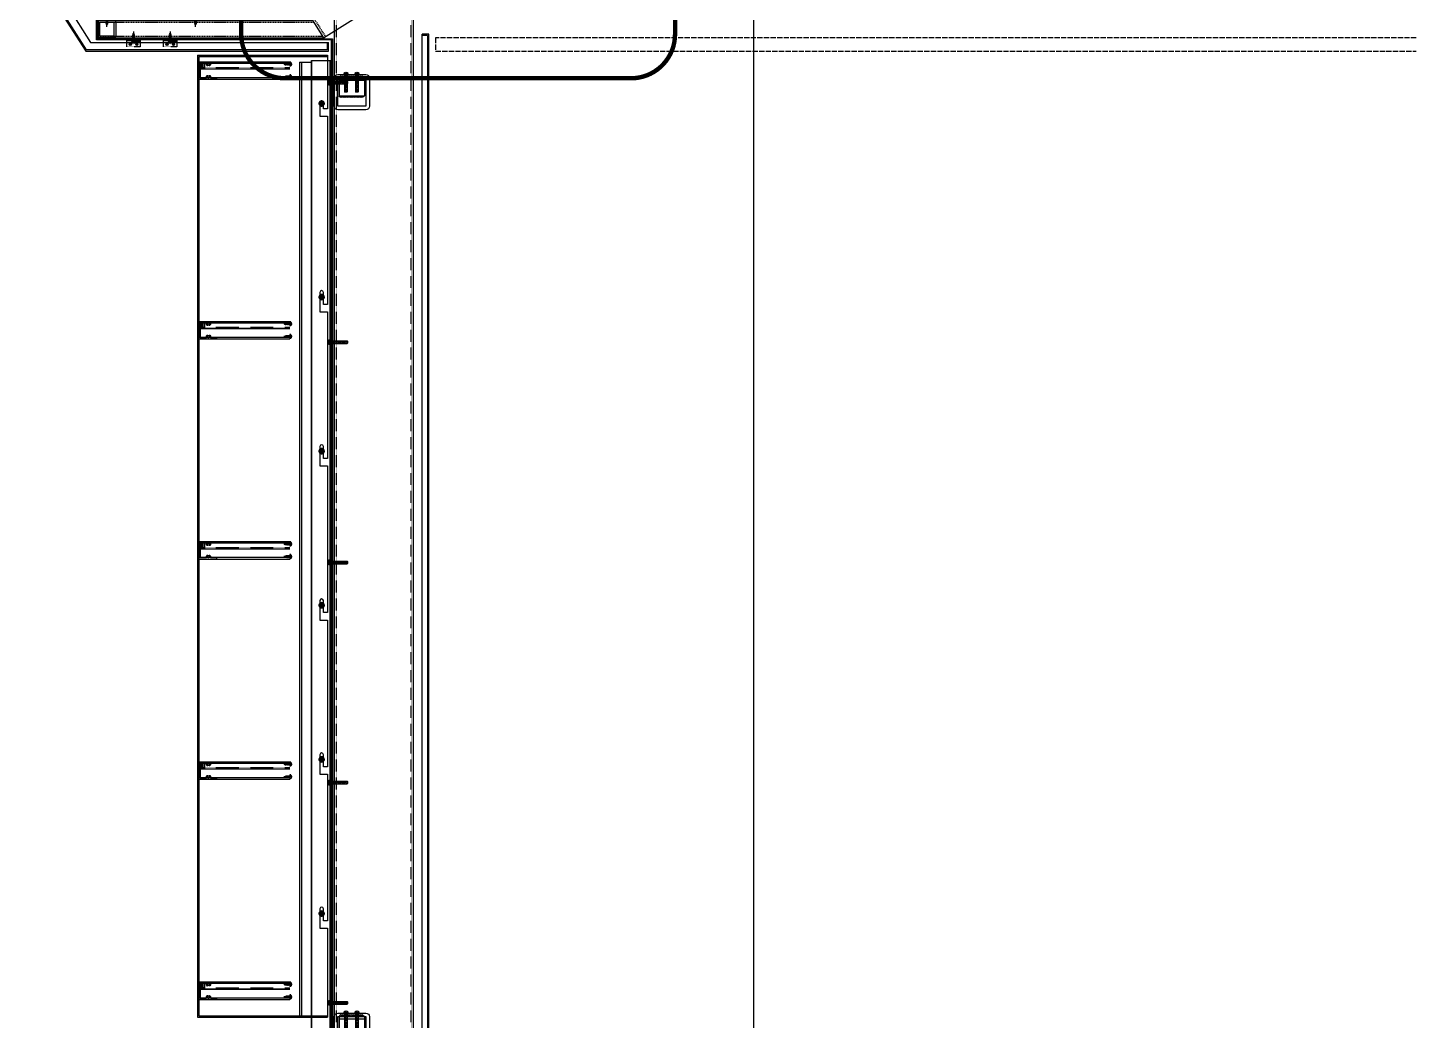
# Model space of a CAD drawing. Header units: millimetres. Extents: x 0 to 119933, y -45162 to 41221.
# Drawn here: x 40081 to 43235, y 5144 to 7397 of the extents above; entities that cross this region are included whole.
import ezdxf

# ---------------------------------------------------------------- set-up
doc = ezdxf.new("R2010")
doc.units = ezdxf.units.MM
for name, pattern in [('( Dashed )', [0.75, 0.5, -0.25]), ('ACAD_ISO02W100', [15, 12, -3]), ('CENTER', [2, 1.25, -0.25, 0.25, -0.25]), ('CENTER2', [28.575, 19.05, -3.175, 3.175, -3.175]), ('DASHED', [0.75, 0.5, -0.25]), ('HIDDEN', [0.375, 0.25, -0.125]), ('HIDDEN2', [0.1875, 0.125, -0.0625])]:
    doc.linetypes.add(name, pattern=pattern)
doc.layers.get('DEFPOINTS').update_dxf_attribs({"color": 166})
for name, color, linetype in [('CASTFIX', 1, 'Continuous'), ('CW', 4, 'Continuous'), ('F-Alum', 4, 'Continuous'), ('F-dashed line', 8, 'DASHED'), ('F-hatch', 8, 'Continuous'), ('F-Misc', 8, 'Continuous'), ('F-seslants', 8, 'Continuous'), ('F-SSTEEL', 3, 'Continuous'), ('F-steel', 3, 'Continuous'), ('F_DASH', 8, 'ACAD_ISO02W100'), ('F_MISC', 8, 'Continuous'), ('Hatch', 8, 'Continuous'), ('HIDDEN', 1, 'HIDDEN'), ('WELDING VW', 8, 'Continuous'), ('中心线', 1, 'CENTER2'), ('其他', 4, 'Continuous'), ('虚线', 8, 'HIDDEN'), ('螺栓钉类', 241, 'Continuous')]:
    doc.layers.add(name, color=color, linetype=linetype)

# ---------------------------------------------------------------- blocks, each defined once
blk = doc.blocks.new('*U75')
at = {"layer": '中心线', "color": 1, "linetype": 'CENTER', "ltscale": 2.357948}
blk.add_line((0, 40.9), (0, -5), dxfattribs=at)
at = {"layer": '虚线', "linetype": 'HIDDEN', "ltscale": 0.5}
for p, q in [((-1.9, 0), (-1.9, 40)), ((1.9, 0), (1.9, 40))]:
    blk.add_line(p, q, dxfattribs=at)
at = {"layer": '螺栓钉类', "color": 241, "linetype": 'Continuous'}
for p, q in [((-2.4, 40), (-3, 39.4)), ((3, 39.4), (-3, 39.4)), ((-3, 0), (-3, 39.4)), ((2.4, 40), (-2.4, 40)), ((2.4, 40), (3, 39.4)), ((3, 0), (3, 39.4)), ((-0.9, -1), (0.5, 0)), ((0.2, -1), (1.7, 0))]:
    blk.add_line(p, q, dxfattribs=at)
blk.add_lwpolyline([(4.4, 0), (4.4, -1), (-4.4, -1), (-4.4, 0)], close=True, dxfattribs=at)
blk.add_lwpolyline([(-4.7, -1), (4.8, -1), (4.8, -2.3, -0.207256), (0.7, -4.7), (0.7, -3.4), (-0.7, -3.4), (-0.7, -4.7, -0.207256), (-4.7, -2.3)], format="xyb", close=True, dxfattribs=at)
blk = doc.blocks.new('*U74')
at = {"layer": '中心线', "color": 1, "linetype": 'CENTER', "ltscale": 2.880968}
for p, q in [((7.3, 0), (-7.3, 0)), ((0, 7.3), (0, -7.3))]:
    blk.add_line(p, q, dxfattribs=at)
at = {"layer": '螺栓钉类', "linetype": 'ByBlock'}
blk.add_lwpolyline([(5, 2.9), (0, 5.8), (-5, 2.9), (-5, -2.9), (0, -5.8), (5, -2.9)], close=True, dxfattribs=at)
for radius in [6, 5, 2.46]:
    blk.add_circle((0, 0), radius, dxfattribs=at)
blk.add_arc((0, 0), 3, 270, 180, dxfattribs=at)
blk = doc.blocks.new('*U375')
at = {"layer": '中心线', "color": 1, "linetype": 'CENTER', "ltscale": 2.357948}
blk.add_line((0, -4.9), (0, 13.4), dxfattribs=at)
at = {"layer": '其他', "color": 4, "linetype": 'Continuous'}
for p, q in [((-2.4, 7.7), (2.4, 8.3)), ((-2.4, 6.1), (2.4, 6.7)), ((-2.4, 4.5), (2.4, 5.1)), ((-2.4, 2.9), (2.4, 3.5)), ((-2.4, 1.3), (2.4, 1.9)), ((-2.2, 9.3), (2, 9.9)), ((-1.9, 0), (1.8, 0.7)), ((-1.8, 8), (1.8, 8.7)), ((-1.8, 7.3), (1.8, 8)), ((-1.8, 6.4), (1.8, 7.1)), ((-1.8, 5.7), (1.8, 6.4)), ((-1.8, 4.8), (1.8, 5.5)), ((-1.8, 4.1), (1.8, 4.8)), ((-1.8, 3.2), (1.8, 3.9)), ((-1.8, 2.5), (1.8, 3.2)), ((-1.8, 1.6), (1.8, 2.3)), ((-1.8, 0.9), (1.8, 1.6)), ((-1.7, 9), (1.4, 9.6)), ((-1.5, 11), (1.3, 11.4)), ((-1.3, 9.8), (1.1, 10.4)), ((-1, 10.7), (0.8, 11.1)), ((-0.6, 11.5), (0.4, 11.9)), ((0, 0), (2.4, 0.3))]:
    blk.add_line(p, q, dxfattribs=at)
at = {"layer": '螺栓钉类', "linetype": 'Continuous'}
for p, q in [((-2.4, 7.7), (-1.8, 8)), ((-2.4, 7.7), (-1.8, 7.3)), ((-2.4, 6.1), (-1.8, 6.4)), ((-2.4, 6.1), (-1.8, 5.7)), ((-2.4, 4.5), (-1.8, 4.8)), ((-2.4, 4.5), (-1.8, 4.1)), ((-2.4, 2.9), (-1.8, 3.2)), ((-2.4, 2.9), (-1.8, 2.5)), ((-2.4, 1.3), (-1.8, 1.6)), ((-2.4, 1.3), (-1.8, 0.9)), ((-2.2, 9.3), (-1.3, 9.8)), ((-2.2, 9.3), (-1.7, 9)), ((-1.7, 9), (-1.8, 8.7)), ((-1.8, 8), (-1.8, 8.7)), ((-1.8, 6.4), (-1.8, 7.3)), ((-1.8, 4.8), (-1.8, 5.7)), ((-1.8, 3.2), (-1.8, 4.1)), ((-1.8, 1.6), (-1.8, 2.5)), ((-1.8, 0.2), (-1.8, 0.9)), ((-1.5, 11), (-0.6, 11.5)), ((-1.5, 11), (-1, 10.7)), ((-1, 10.7), (-1.3, 9.8)), ((0, 13), (-0.6, 11.5)), ((0, 13), (0.5, 11.9)), ((0.5, 11.9), (1.3, 11.4)), ((0.8, 11.1), (1.3, 11.4)), ((0.8, 11.1), (1.1, 10.4)), ((1.1, 10.4), (2, 9.9)), ((1.4, 9.6), (2, 9.9)), ((1.4, 9.6), (1.8, 8.7)), ((1.8, 8.7), (2.4, 8.3)), ((1.8, 8), (2.4, 8.3)), ((1.8, 7.1), (1.8, 8)), ((1.8, 7.1), (2.4, 6.7)), ((1.8, 6.4), (2.4, 6.7)), ((1.8, 5.5), (1.8, 6.4)), ((1.8, 5.5), (2.4, 5.1)), ((1.8, 4.8), (2.4, 5.1)), ((1.8, 3.9), (1.8, 4.8)), ((1.8, 3.9), (2.4, 3.5)), ((1.8, 3.2), (2.4, 3.5)), ((1.8, 2.3), (1.8, 3.2)), ((1.8, 2.3), (2.4, 1.9)), ((1.8, 1.6), (2.4, 1.9)), ((1.8, 0.7), (1.8, 1.6)), ((1.8, 0.7), (2.4, 0.3)), ((2.4, 0.2), (2.4, 0.3)), ((-4.8, -2.1), (-4.8, 0)), ((-4.8, 0), (-2, 0)), ((-2, 0), (2.6, 0)), ((-0.4, -3.3), (0.4, -3.3)), ((-0.4, -3.7), (-0.4, -3.3)), ((0.4, -3.7), (0.4, -3.3)), ((2.6, 0), (4.7, 0)), ((4.7, -2.1), (4.7, 0))]:
    blk.add_line(p, q, dxfattribs=at)
for centre, radius, start, end in [((-2, 0.2), 0.2, 270, 0), ((2.6, 0.2), 0.2, 180, 270), ((0, 4.3), 8, 233.5764, 267.134), ((0, 4.3), 8, 272.866, 306.4236)]:
    blk.add_arc(centre, radius, start, end, dxfattribs=at)
blk = doc.blocks.new('A$C0A0351D0')
at = {"layer": 'F-seslants'}
h = blk.add_hatch(dxfattribs=at)
h.set_pattern_fill('ANSI37', color=256, scale=10)
h.set_pattern_definition([(45, (29520.1611, 76186.4152), (-0.883883476, 0.883883476), []), (135, (29520.1611, 76186.4152), (-0.883883476, -0.883883476), [])])
h.paths.add_polyline_path([(218.8, 0), (228.8, 0), (228.8, -13.5), (218.8, -13.5)])
at = {"layer": 'F-Alum'}
for p, q in [((22.2, 0), (228.8, 0)), ((22.2, -3), (228.8, -3)), ((22.2, -16.5), (228.8, -16.5)), ((22.2, -35.9), (228.1, -35.9)), ((22.2, -40), (228.8, -40))]:
    blk.add_line(p, q, dxfattribs=at)
blk.add_lwpolyline([(218.8, 0), (193.8, 0), (193.8, -3), (202, -3, -0.501863), (202.7, -4, 0.254047), (203.6, -8.2, 1), (205.4, -6.6, -0.455848), (205.9, -3.5), (205.9, -3.4, -0.414214), (206.3, -3), (207.8, -3, -0.414214), (208.2, -3.4), (208.2, -3.5, -0.455848), (208.6, -6.6, 1), (210.5, -8.2, 0.254047), (211.3, -4, -0.501863), (212.1, -3), (215.8, -3), (215.8, -16.5), (225.8, -16.5), (225.8, -35.9), (212.1, -35.9, -0.501863), (211.3, -34.9, 0.254047), (210.5, -30.7, 1), (208.6, -32.3, -0.455848), (208.2, -35.4), (208.2, -35.5, -0.414214), (207.8, -35.9), (206.3, -35.9, -0.414214), (205.9, -35.5), (205.9, -35.4, -0.455848), (205.4, -32.3, 1), (203.6, -30.7, 0.254047), (202.7, -34.9, -0.501863), (202, -35.9), (188.8, -35.9), (188.8, -40), (228.8, -40), (228.8, -13.5), (218.8, -13.5)], format="xyb", close=True, dxfattribs=at)
at = {"layer": 'F-dashed line'}
blk.add_line((22.2, -13.5), (228.8, -13.5), dxfattribs=at)
at = {"layer": 'F-seslants'}
blk.add_lwpolyline([(218.8, 0), (228.8, 0), (228.8, -13.5), (218.8, -13.5)], close=True, dxfattribs=at)
at = {"layer": '螺栓钉类', "rotation": 270}
for p in [(22.2, -4.9), (22.2, -33.6)]:
    blk.add_blockref('*U375', p, dxfattribs=at)
blk = doc.blocks.new('*U96')
at = {"layer": 'WELDING VW'}
for centre, end in [((4, 0), 180), ((8, 0), 120), ((12, 0), 120), ((16, 0), 120), ((20, 0), 120), ((24, 0), 120), ((28, 0), 120), ((32, 0), 120), ((36, 0), 120), ((40, 0), 120), ((44, 0), 120), ((48, 0), 120), ((52, 0), 120)]:
    blk.add_arc(centre, 4, 0, end, dxfattribs=at)
blk = doc.blocks.new('ding1')
at = {"layer": 'CASTFIX', "color": 8, "linetype": 'HIDDEN2'}
for p, q in [((1217.1, -4182.6), (1212.3, -4183.3)), ((1217.1, -4184.6), (1212.3, -4185.3)), ((1217.1, -4186.6), (1212.3, -4187.3)), ((1217.1, -4188.6), (1212.3, -4189.3)), ((1217.1, -4190.6), (1212.3, -4191.3)), ((1217.1, -4192.6), (1212.3, -4193.3)), ((1217.1, -4194.6), (1212.3, -4195.3)), ((1212.9, -4181.9), (1214.7, -4178.9)), ((1212.9, -4197.9), (1212.9, -4181.9)), ((1214.7, -4178.9), (1216.5, -4181.3)), ((1216.5, -4197.9), (1216.5, -4181.3)), ((1217.1, -4196.6), (1212.3, -4197.3))]:
    blk.add_line(p, q, dxfattribs=at)
at = {"layer": 'CASTFIX', "color": 9, "linetype": 'CENTER2'}
blk.add_line((1214.7, -4175.4), (1214.7, -4204.3), dxfattribs=at)
at = {"layer": 'CASTFIX'}
for p, q in [((1209.9, -4197.9), (1209.9, -4199.2)), ((1219.4, -4197.9), (1209.9, -4197.9)), ((1219.4, -4199.2), (1209.9, -4199.2)), ((1214, -4201.5), (1213.2, -4201.5)), ((1214.2, -4200.7), (1214, -4201.5)), ((1215.2, -4200.7), (1214.2, -4200.7)), ((1215.2, -4200.7), (1215.4, -4201.5)), ((1216.2, -4201.5), (1215.4, -4201.5)), ((1219.4, -4197.9), (1219.4, -4199.2))]:
    blk.add_line(p, q, dxfattribs=at)
for centre, start, end in [((1213.3, -4197.8), 201.9199, 267.5066), ((1216, -4197.8), 272.4934, 338.0801)]:
    blk.add_arc(centre, 3.68, start, end, dxfattribs=at)
blk = doc.blocks.new('A$C0AEB27A4')
at = {"layer": 'F-hatch'}
blk.add_hatch(color=256, dxfattribs=at).paths.add_polyline_path([(15, 1), (-15, 1), (-15, 0), (15, 0)])
blk.add_lwpolyline([(15, 1), (-15, 1), (-15, 0), (15, 0)], close=True, dxfattribs=at)
at = {"layer": 'F-Misc', "ltscale": 0.1}
for p, q in [((-10.4, 31.8), (-4.5, 31.8)), ((-8.2, 32), (-8.5, 32)), ((-8.5, 32), (-8.5, 31.5)), ((-8.5, 31.5), (-8.2, 31.5)), ((-7.2, 32.8), (-7.7, 32.8)), ((-7.7, 32.8), (-7.7, 32.5)), ((-7.5, 34.7), (-7.5, 28.8)), ((-7.2, 32.5), (-7.2, 32.8)), ((-6.4, 32), (-6.7, 32)), ((-6.7, 31.5), (-6.4, 31.5)), ((-6.4, 31.5), (-6.4, 32)), ((10.5, 31.8), (4.6, 31.8)), ((6.5, 32), (6.8, 32)), ((6.5, 31.5), (6.5, 32)), ((6.8, 31.5), (6.5, 31.5)), ((7.3, 32.8), (7.8, 32.8)), ((7.3, 32.5), (7.3, 32.8)), ((7.5, 34.7), (7.5, 28.8)), ((7.8, 32.8), (7.8, 32.5)), ((8.3, 32), (8.6, 32)), ((8.6, 31.5), (8.3, 31.5)), ((8.6, 32), (8.6, 31.5)), ((-15, 4), (15, 4)), ((-7.7, 31), (-7.7, 30.7)), ((-7.7, 30.7), (-7.2, 30.7)), ((-7.2, 30.7), (-7.2, 31)), ((7.3, 30.7), (7.3, 31)), ((7.8, 30.7), (7.3, 30.7)), ((7.8, 31), (7.8, 30.7))]:
    blk.add_line(p, q, dxfattribs=at)
blk.add_lwpolyline([(15, 1), (-15, 1), (-15, 37.3), (15, 37.3), (15, 1)], dxfattribs=at)
for centre, radius in [((-7.5, 31.8), 2.45), ((-7.5, 31.8), 1.75), ((7.5, 31.8), 2.45), ((7.5, 31.8), 1.75)]:
    blk.add_circle(centre, radius, dxfattribs=at)
for centre, start, end in [((-8.2, 32.5), 270, 360), ((-8.2, 31), 360, 90), ((-6.7, 32.5), 180, 270), ((-6.7, 31), 90, 180), ((6.8, 32.5), 270, 360), ((6.8, 31), 360, 90), ((8.3, 32.5), 180, 270), ((8.3, 31), 90, 180)]:
    blk.add_arc(centre, 0.5, start, end, dxfattribs=at)
at = {"layer": 'F-Misc', "ltscale": 0.1, "extrusion": (0, 0, -1), "xscale": -1, "zscale": -1, "rotation": 180}
blk.add_blockref('ding1', (-1214.7, -4193.9), dxfattribs=at)
blk = doc.blocks.new('A$C20BB5686')
at = {"layer": 'F-hatch'}
blk.add_hatch(color=256, dxfattribs=at).paths.add_polyline_path([(1, -15), (1, 15), (0, 15), (0, -15)])
at = {"linetype": '( Dashed )'}
blk.add_line((4, 15), (4, -15), dxfattribs=at)
blk.add_lwpolyline([(1, -15), (1, 15), (16, 15), (16, -15), (1, -15)], dxfattribs=at)
at = {"layer": 'F-hatch'}
blk.add_lwpolyline([(1, -15), (1, 15), (0, 15), (0, -15)], close=True, dxfattribs=at)
at = {"layer": 'F-Misc', "ltscale": 0.1}
for p, q in [((13.4, 7.5), (7.5, 7.5)), ((9.4, 7.7), (9.4, 7.2)), ((9.4, 7.2), (9.7, 7.2)), ((9.7, 7.7), (9.4, 7.7)), ((10.7, 8.6), (10.2, 8.6)), ((10.2, 8.6), (10.2, 8.2)), ((10.2, 6.7), (10.2, 6.4)), ((10.2, 6.4), (10.7, 6.4)), ((10.5, 10.4), (10.5, 4.5)), ((10.7, 8.2), (10.7, 8.6)), ((10.7, 6.4), (10.7, 6.7)), ((11.5, 7.7), (11.2, 7.7)), ((11.2, 7.2), (11.5, 7.2)), ((11.5, 7.2), (11.5, 7.7)), ((13.4, -7.5), (7.5, -7.5)), ((9.4, -7.3), (9.7, -7.3)), ((9.4, -7.8), (9.4, -7.3)), ((9.7, -7.8), (9.4, -7.8)), ((10.2, -6.5), (10.7, -6.5)), ((10.2, -6.8), (10.2, -6.5)), ((10.2, -8.6), (10.2, -8.3)), ((10.7, -8.6), (10.2, -8.6)), ((10.5, -10.5), (10.5, -4.6)), ((10.7, -6.5), (10.7, -6.8)), ((10.7, -8.3), (10.7, -8.6)), ((11.2, -7.3), (11.5, -7.3)), ((11.5, -7.8), (11.2, -7.8)), ((11.5, -7.3), (11.5, -7.8))]:
    blk.add_line(p, q, dxfattribs=at)
for centre, radius in [((10.5, 7.5), 2.45), ((10.5, 7.5), 1.75), ((10.5, -7.5), 2.45), ((10.5, -7.5), 1.75)]:
    blk.add_circle(centre, radius, dxfattribs=at)
for centre, start, end in [((9.7, 8.2), 270, 0), ((9.7, 6.7), 0, 90), ((11.2, 8.2), 180, 270), ((11.2, 6.7), 90, 180), ((9.7, -6.8), 270, 0), ((9.7, -8.3), 0, 90), ((11.2, -6.8), 180, 270), ((11.2, -8.3), 90, 180)]:
    blk.add_arc(centre, 0.5, start, end, dxfattribs=at)
at = {"layer": 'F-Misc', "ltscale": 0.1, "extrusion": (0, 0, -1), "xscale": -0.9999999999999999, "zscale": -0.9999999999999999, "rotation": 270}
blk.add_blockref('ding1', (4193.9, -1214.7), dxfattribs=at)
blk = doc.blocks.new('A$C4B413A4C')
at = {"layer": 'CW'}
for points in [[(530, 39.4), (-10.5, 895.2), (-55.7, 895.2), (-55.7, 952)], [(-53.7, 950), (-53.7, 897.2), (-9.4, 897.2), (532, 40)], [(520, 0), (450, 0), (450, -40), (400, -40), (370, 0), (0, 0), (75.8, -120), (627.5, -120), (627.5, -100)], [(624.5, -100), (624.5, -117), (77.4, -117), (5.4, -3), (368.5, -3), (398.5, -43), (453, -43), (453, -3), (520, -3), (520, 0)], [(520, 0), (520, -20), (470, -20), (470, -46), (379.5, -46), (360, -20), (36.3, -20), (86.8, -100), (627.5, -100)], [(634.6, -94), (270.3, -94), (270.3, -94), (100.1, -94), (100.1, -46), (584, -46), (562, -11.2)], [(563.1, -9.2), (587.6, -48), (102.1, -48), (102.1, -92), (268.3, -92), (268.3, -92), (636.6, -92)]]:
    blk.add_lwpolyline(points, dxfattribs=at)
at = {"layer": 'F-Alum', "color": 8, "linetype": 'HIDDEN', "ltscale": 10}
for p, q in [((104.1, -54), (593.7, -54)), ((104.1, -86), (614, -86))]:
    blk.add_line(p, q, dxfattribs=at)
at = {"layer": 'F-SSTEEL'}
for p, q in [((104.1, -50), (591.2, -50)), ((104.1, -50), (104.1, -90)), ((104.1, -90), (616.5, -90))]:
    blk.add_line(p, q, dxfattribs=at)
blk.add_lwpolyline([(108.1, -50), (140.1, -50, -0.414214), (144.1, -54), (144.1, -86, -0.414214), (140.1, -90), (108.1, -90, -0.414214), (104.1, -86), (104.1, -54, -0.414214)], format="xyb", close=True, dxfattribs=at)
blk.add_lwpolyline([(108.1, -54), (140.1, -54), (140.1, -86), (108.1, -86)], close=True, dxfattribs=at)
at = {"layer": 'F-Misc', "ltscale": 0.1, "extrusion": (0, 0, -1), "xscale": -1, "zscale": -1, "rotation": 180}
blk.add_blockref('ding1', (-1726.2, -4197.9), dxfattribs=at)
at = {"layer": 'F-Misc', "ltscale": 0.1, "rotation": 269.9999999530622}
for p in [(184.6, -94), (267.9, -94)]:
    blk.add_blockref('A$C20BB5686', p, dxfattribs=at)
at = {"layer": 'HIDDEN', "xscale": -1}
for p in [(123.8, -46), (325.1, -46)]:
    blk.add_blockref('A$C0AEB27A4', p, dxfattribs=at)

msp = doc.modelspace()

# ---------------------------------------------------------------- hatches: boundary and pattern name
at = {"layer": 'HIDDEN'}
h = msp.add_hatch(dxfattribs=at)
h.set_pattern_fill('ANSI38', color=256)
h.set_pattern_definition([(45, (80340.3778, 83506.08007), (-0.08838834765, 0.08838834765), []), (135, (80340.3778, 83506.08007), (-0.26516504294, 0.08838834765), [0.3125, -0.1875])])
edge = h.paths.add_edge_path()
edge.add_arc((40748.58, 7225.57), 4, 0, 360)
edge = h.paths.add_edge_path(flags=17)
edge.add_arc((40748.58, 7225.57), 3, 0, 360)

# ---------------------------------------------------------------- linework, layer by layer
at = {"layer": 'CW'}
for p, q in [((40992.32, 7382.82, -1.11), (40977.32, 7382.82, -1.11)), ((40989.32, 7379.82, -1.11), (40977.32, 7379.82, -1.11))]:
    msp.add_line(p, q, dxfattribs=at)
for points in [[(40989.32, 2829.53), (40977.32, 2829.53), (40977.32, 7382.82)], [(41127.17, 2845.44), (41111.41, 2832.53), (40992.32, 2832.53), (40992.32, 7382.82)]]:
    msp.add_lwpolyline(points, dxfattribs=at)
for points, elevation in [([(40666.72, 2004.96), (40126.26, 2860.68), (40080.99, 2860.68), (40080.99, 2919.53), (40771.32, 2919.53), (40771.32, 7370.28)], -1.39), ([(40773.32, 7372.28), (40773.32, 2917.53), (40082.99, 2917.53), (40082.99, 2862.68), (40127.36, 2862.68), (40668.72, 2005.54)], -1.39), ([(40989.32, 7379.82), (40989.32, 2829.53), (41112.48, 2829.53), (41129.07, 2843.12)], -1.11)]:
    msp.add_lwpolyline(points, dxfattribs=dict(at, elevation=elevation))
at = {"layer": 'DEFPOINTS', "color": 8, "linetype": 'CENTER'}
msp.add_line((41729.39, 17159.34, -1.11), (41729.39, -1615.21, -1.11), dxfattribs=at)
at = {"layer": 'DEFPOINTS', "color": 2, "linetype": 'CENTER', "ltscale": 100, "const_width": 10}
msp.add_lwpolyline([(40665.88, 8378.92), (41451.45, 8378.92, -0.4142136), (41551.45, 8278.92), (41551.45, 7382.74, -0.4142136), (41451.45, 7282.74), (40665.88, 7282.74, -0.4142136), (40565.88, 7382.74), (40565.88, 8278.92, -0.4142136)], format="xyb", close=True, dxfattribs=at)
at = {"layer": 'F-Alum', "color": 8, "linetype": 'HIDDEN', "ltscale": 10}
msp.add_line((40138.07, 8357.58, -0.84), (40757.42, 7376.95, -0.84), dxfattribs=at)
at = {"layer": 'F-Alum'}
for p, q in [((40466.72, 7335.54, -1.11), (40466.72, 5150.53, -1.11)), ((40466.72, 7335.54, -1.11), (40762.08, 7335.54, -1.11)), ((40469.72, 7332.54, -1.11), (40469.72, 5153.53, -1.11)), ((40469.72, 7332.54, -1.11), (40762.08, 7332.54, -1.11)), ((40481.72, 7335.54, -1.11), (40481.72, 7332.54, -1.11)), ((40698.55, 7319.66, -1.11), (40698.55, 5153.53, -1.11)), ((40698.55, 7319.66, -1.11), (40724.97, 7319.66, -1.11)), ((40702.55, 7319.66, -1.11), (40702.55, 5153.53, -1.11)), ((40724.97, 7322.8, -1.11), (40724.97, 2968.28, -1.11)), ((40725.6, 7322.8, -1.11), (40725.6, 2968.28, -1.11)), ((40725.6, 7322.8, -1.11), (40771.32, 7322.8, -1.11)), ((40767.32, 7322.8, -1.11), (40767.32, 2968.28, -1.11)), ((40466.72, 5150.53, -1.11), (40762.08, 5150.53, -1.11)), ((40469.72, 5153.53, -1.11), (40762.08, 5153.53, -1.11))]:
    msp.add_line(p, q, dxfattribs=at)
at = {"layer": 'F-Alum', "elevation": -1.39}
for points in [[(40762.08, 7335.54), (40762.08, 7213.3), (40752.58, 7213.3), (40752.58, 7225.57, 1), (40744.58, 7225.57), (40744.58, 7196.36), (40762.08, 7196.36), (40762.08, 6886.57)], [(40762.08, 6886.57), (40762.08, 6769.33), (40752.58, 6769.33), (40752.58, 6796.59, 1), (40744.58, 6796.59), (40744.58, 6752.38), (40762.08, 6752.38), (40762.08, 6536.57)], [(40762.08, 6536.57), (40762.08, 6419.33), (40752.58, 6419.33), (40752.58, 6446.59, 1), (40744.58, 6446.59), (40744.58, 6402.38), (40762.08, 6402.38), (40762.08, 6186.57)], [(40762.08, 6186.57), (40762.08, 6069.33), (40752.58, 6069.33), (40752.58, 6096.59, 1), (40744.58, 6096.59), (40744.58, 6052.38), (40762.08, 6052.38), (40762.08, 5836.57)], [(40762.08, 5836.57), (40762.08, 5719.33), (40752.58, 5719.33), (40752.58, 5746.59, 1), (40744.58, 5746.59), (40744.58, 5702.38), (40762.08, 5702.38), (40762.08, 5486.57)], [(40762.08, 5486.57), (40762.08, 5369.33), (40752.58, 5369.33), (40752.58, 5396.59, 1), (40744.58, 5396.59), (40744.58, 5352.38), (40762.08, 5352.38), (40762.08, 5150.53)]]:
    msp.add_lwpolyline(points, format="xyb", dxfattribs=at)
at = {"layer": 'F-SSTEEL'}
for p, q in [((40133.85, 8354.91, -0.84), (40753.19, 7374.28, -0.84)), ((40753.19, 7374.28, -0.84), (40837.74, 7427.68, -0.84))]:
    msp.add_line(p, q, dxfattribs=at)
at = {"layer": 'F-SSTEEL', "color": 8, "linetype": 'HIDDEN'}
for p, q in [((40782.32, 2848.37, -1.11), (40782.32, 7744.28, -1.11)), ((40952.32, 2848.37, -1.11), (40952.32, 7744.28, -1.11))]:
    msp.add_line(p, q, dxfattribs=at)
at = {"layer": 'F-SSTEEL', "elevation": -1.11}
msp.add_lwpolyline([(40957.32, 2848.37), (40957.32, 7744.28), (40777.32, 7744.28), (40777.32, 2768.37)], dxfattribs=at)
at = {"layer": 'F-steel'}
for p, q in [((40788.61, 7278.19, -1.39), (40846.61, 7278.19, -1.39)), ((40788.61, 5146.8, -1.39), (40846.61, 5146.8, -1.39))]:
    msp.add_line(p, q, dxfattribs=at)
at = {"layer": 'F-steel', "elevation": -1.39}
for points in [[(40777.32, 7219.19), (40777.32, 7283.19, -0.4142136), (40785.32, 7291.19), (40849.32, 7291.19, -0.4142136), (40857.32, 7283.19), (40857.32, 7219.19, -0.4142136), (40849.32, 7211.19), (40785.32, 7211.19, -0.4142136)], [(40777.32, 5087.8), (40777.32, 5151.8, -0.4142136), (40785.32, 5159.8), (40849.32, 5159.8, -0.4142136), (40857.32, 5151.8), (40857.32, 5087.8, -0.4142136), (40849.32, 5079.8), (40785.32, 5079.8, -0.4142136)]]:
    msp.add_lwpolyline(points, format="xyb", close=True, dxfattribs=at)
for points in [[(40785.32, 7219.19), (40785.32, 7283.19), (40849.32, 7283.19), (40849.32, 7219.19)], [(40788.61, 7283.19), (40788.61, 7243.19), (40846.61, 7243.19), (40846.61, 7283.19)], [(40785.32, 5087.8), (40785.32, 5151.8), (40849.32, 5151.8), (40849.32, 5087.8)], [(40788.61, 5151.8), (40788.61, 5111.8), (40846.61, 5111.8), (40846.61, 5151.8)]]:
    msp.add_lwpolyline(points, close=True, dxfattribs=at)
at = {"layer": 'F_DASH', "elevation": -1.11}
msp.add_lwpolyline([(43235.25, 7374.28), (41007.32, 7374.28), (41007.32, 7344.28), (43235.25, 7344.28)], dxfattribs=at)
at = {"layer": 'HIDDEN'}
for radius in [4, 3]:
    msp.add_circle((40748.58, 7225.57, -1.11), radius, dxfattribs=at)

# ---------------------------------------------------------------- block references
at = {"layer": 'F_MISC', "xscale": -1}
for p, rotation in [((40803.86, 7291.19, -1.39), 180), ((40828.86, 7291.19, -1.39), 180), ((40767.32, 7272.93, -1.11), 270), ((40767.32, 6683.27, -1.39), 270), ((40767.32, 6183.27, -1.39), 270), ((40767.32, 5683.27, -1.39), 270), ((40767.32, 5183.27, -1.39), 270), ((40803.86, 5159.8, -1.39), 180), ((40828.86, 5159.8, -1.39), 180)]:
    msp.add_blockref('*U75', p, dxfattribs=dict(at, rotation=rotation))
at = {"layer": 'Hatch', "xscale": 0.9999, "yscale": 0.9999, "zscale": 0.9999}
for p in [(40788.54, 7283.19, -1.33), (40788.54, 5151.8, -1.33)]:
    msp.add_blockref('*U96', p, dxfattribs=at)
at = {"layer": 'Hatch', "xscale": -0.9999, "yscale": 0.9999, "zscale": 0.9999, "rotation": 180}
msp.add_blockref('*U96', (40788.54, 7243.19, -1.33), dxfattribs=at)
at = {"layer": 'HIDDEN'}
msp.add_blockref('A$C4B413A4C', (40136.72, 7464.28, -0.84), dxfattribs=at)
at = {"layer": 'HIDDEN', "xscale": -1}
for p in [(40698.55, 7319.66, -1.11), (40698.55, 6730.01, -1.39), (40698.55, 6230.01, -1.39), (40698.55, 5730.01, -1.39), (40698.55, 5230.01, -1.39)]:
    msp.add_blockref('A$C0A0351D0', p, dxfattribs=at)
at = {"layer": '螺栓钉类', "xscale": -1}
for p in [(40748.58, 7225.57, -1.11), (40748.58, 6785.91, -1.39), (40748.58, 6435.91, -1.39), (40748.58, 6085.91, -1.39), (40748.58, 5735.91, -1.39), (40748.58, 5385.91, -1.39)]:
    msp.add_blockref('*U74', p, dxfattribs=at)

doc.saveas('drawing.dxf')
